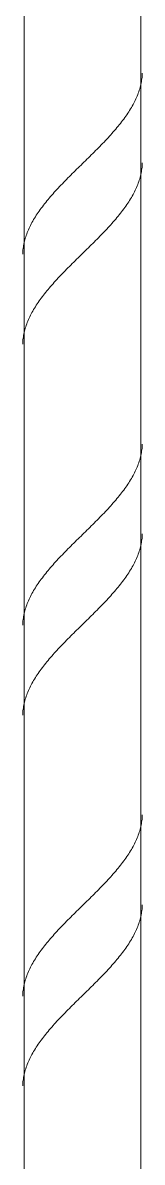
# Model space of a CAD drawing. Header units: inches. Extents: x -15746 to 650, y -81 to 12338.
# Drawn here: x -15746.417 to -15745.905, y -68.145 to -63.28 of the extents above; entities that cross this region are included whole.
import ezdxf

# ---------------------------------------------------------------- set-up
doc = ezdxf.new("R2010")
doc.units = ezdxf.units.IN
doc.header["$MEASUREMENT"] = 0
doc.layers.add('A-WALL', color=113, linetype='Continuous', lineweight=13)
doc.layers.add('A-WALL-PATT', color=111, linetype='Continuous', lineweight=18)

# ---------------------------------------------------------------- blocks, each defined once
blk = doc.blocks.new('FP_241-DETAIL - AT CMU SHELF AT RAMP')
at = {"layer": 'A-WALL', "lineweight": 18}
for p, q in [((16979.8521, -33.4189), (16979.8521, -73.4189)), ((16980.3521, -73.4189), (16980.3521, -33.4189))]:
    blk.add_line(p, q, dxfattribs=at)
at = {"layer": 'A-WALL-PATT', "lineweight": 9}
for p, q in [((16980.3534, -63.5374), (16980.3546, -63.5313)), ((16980.3546, -63.5313), (16980.3556, -63.5251)), ((16980.3556, -63.5251), (16980.3564, -63.519)), ((16980.3564, -63.519), (16980.3571, -63.5128)), ((16980.3571, -63.5128), (16980.3577, -63.5067)), ((16980.3577, -63.5067), (16980.358, -63.5006)), ((16980.358, -63.5006), (16980.3583, -63.4944)), ((16980.3388, -63.5865), (16980.3412, -63.5803)), ((16980.3412, -63.5803), (16980.3434, -63.5742)), ((16980.3434, -63.5742), (16980.3454, -63.5681)), ((16980.3454, -63.5681), (16980.3473, -63.5619)), ((16980.3473, -63.5619), (16980.3491, -63.5558)), ((16980.3491, -63.5558), (16980.3507, -63.5497)), ((16980.3507, -63.5497), (16980.3521, -63.5435)), ((16980.3521, -63.5435), (16980.3534, -63.5374)), ((16980.3152, -63.6356), (16980.3186, -63.6294)), ((16980.3186, -63.6294), (16980.3219, -63.6233)), ((16980.3219, -63.6233), (16980.3251, -63.6172)), ((16980.3251, -63.6172), (16980.3281, -63.611)), ((16980.3281, -63.611), (16980.331, -63.6049)), ((16980.331, -63.6049), (16980.3337, -63.5987)), ((16980.3337, -63.5987), (16980.3364, -63.5926)), ((16980.3364, -63.5926), (16980.3388, -63.5865)), ((16980.2833, -63.6847), (16980.2877, -63.6785)), ((16980.2877, -63.6785), (16980.292, -63.6724)), ((16980.292, -63.6724), (16980.2961, -63.6662)), ((16980.2961, -63.6662), (16980.3002, -63.6601)), ((16980.3002, -63.6601), (16980.3041, -63.654)), ((16980.3041, -63.654), (16980.3079, -63.6478)), ((16980.3079, -63.6478), (16980.3116, -63.6417)), ((16980.3116, -63.6417), (16980.3152, -63.6356)), ((16980.2445, -63.7337), (16980.2496, -63.7276)), ((16980.2496, -63.7276), (16980.2547, -63.7215)), ((16980.2547, -63.7215), (16980.2597, -63.7153)), ((16980.2597, -63.7153), (16980.2647, -63.7092)), ((16980.2647, -63.7092), (16980.2695, -63.7031)), ((16980.2695, -63.7031), (16980.2742, -63.6969)), ((16980.2742, -63.6969), (16980.2788, -63.6908)), ((16980.2788, -63.6908), (16980.2833, -63.6847)), ((16980.2001, -63.7828), (16980.2059, -63.7767)), ((16980.2059, -63.7767), (16980.2116, -63.7706)), ((16980.2116, -63.7706), (16980.2173, -63.7644)), ((16980.2173, -63.7644), (16980.2229, -63.7583)), ((16980.2229, -63.7583), (16980.2284, -63.7521)), ((16980.2284, -63.7521), (16980.2338, -63.746)), ((16980.2338, -63.746), (16980.2392, -63.7399)), ((16980.2392, -63.7399), (16980.2445, -63.7337)), ((16980.1521, -63.8319), (16980.1582, -63.8258)), ((16980.1582, -63.8258), (16980.1643, -63.8196)), ((16980.1643, -63.8196), (16980.1704, -63.8135)), ((16980.1704, -63.8135), (16980.1765, -63.8074)), ((16980.1765, -63.8074), (16980.1825, -63.8012)), ((16980.1825, -63.8012), (16980.1884, -63.7951)), ((16980.1884, -63.7951), (16980.1943, -63.789)), ((16980.1943, -63.789), (16980.2001, -63.7828)), ((16980.1021, -63.881), (16980.1084, -63.8749)), ((16980.1084, -63.8749), (16980.1146, -63.8687)), ((16980.1146, -63.8687), (16980.1209, -63.8626)), ((16980.1209, -63.8626), (16980.1272, -63.8565)), ((16980.1272, -63.8565), (16980.1334, -63.8503)), ((16980.1334, -63.8503), (16980.1397, -63.8442)), ((16980.1397, -63.8442), (16980.1459, -63.8381)), ((16980.1459, -63.8381), (16980.1521, -63.8319)), ((16980.0521, -63.9301), (16980.0583, -63.924)), ((16980.0583, -63.924), (16980.0645, -63.9178)), ((16980.0645, -63.9178), (16980.0707, -63.9117)), ((16980.0707, -63.9117), (16980.077, -63.9055)), ((16980.077, -63.9055), (16980.0832, -63.8994)), ((16980.0832, -63.8994), (16980.0895, -63.8933)), ((16980.0895, -63.8933), (16980.0958, -63.8871)), ((16980.0958, -63.8871), (16980.1021, -63.881)), ((16980.3521, -63.9274), (16980.3534, -63.9213)), ((16980.3534, -63.9213), (16980.3546, -63.9152)), ((16980.3546, -63.9152), (16980.3556, -63.909)), ((16980.3556, -63.909), (16980.3564, -63.9029)), ((16980.3564, -63.9029), (16980.3571, -63.8968)), ((16980.3571, -63.8968), (16980.3577, -63.8906)), ((16980.3577, -63.8906), (16980.358, -63.8845)), ((16980.358, -63.8845), (16980.3583, -63.8784)), ((16980.004, -63.9792), (16980.0098, -63.973)), ((16980.0098, -63.973), (16980.0157, -63.9669)), ((16980.0157, -63.9669), (16980.0217, -63.9608)), ((16980.0217, -63.9608), (16980.0277, -63.9546)), ((16980.0277, -63.9546), (16980.0337, -63.9485)), ((16980.0337, -63.9485), (16980.0398, -63.9424)), ((16980.0398, -63.9424), (16980.0459, -63.9362)), ((16980.0459, -63.9362), (16980.0521, -63.9301)), ((16980.3364, -63.9765), (16980.3388, -63.9704)), ((16980.3388, -63.9704), (16980.3412, -63.9643)), ((16980.3412, -63.9643), (16980.3434, -63.9581)), ((16980.3434, -63.9581), (16980.3454, -63.952)), ((16980.3454, -63.952), (16980.3473, -63.9459)), ((16980.3473, -63.9459), (16980.3491, -63.9397)), ((16980.3491, -63.9397), (16980.3507, -63.9336)), ((16980.3507, -63.9336), (16980.3521, -63.9274)), ((16979.9597, -64.0283), (16979.965, -64.0221)), ((16979.965, -64.0221), (16979.9703, -64.016)), ((16979.9703, -64.016), (16979.9757, -64.0099)), ((16979.9757, -64.0099), (16979.9813, -64.0037)), ((16979.9813, -64.0037), (16979.9868, -63.9976)), ((16979.9868, -63.9976), (16979.9925, -63.9914)), ((16979.9925, -63.9914), (16979.9982, -63.9853)), ((16979.9982, -63.9853), (16980.004, -63.9792)), ((16980.3116, -64.0256), (16980.3152, -64.0195)), ((16980.3152, -64.0195), (16980.3186, -64.0133)), ((16980.3186, -64.0133), (16980.3219, -64.0072)), ((16980.3219, -64.0072), (16980.3251, -64.0011)), ((16980.3251, -64.0011), (16980.3281, -63.9949)), ((16980.3281, -63.9949), (16980.331, -63.9888)), ((16980.331, -63.9888), (16980.3337, -63.9827)), ((16980.3337, -63.9827), (16980.3364, -63.9765)), ((16979.9209, -64.0774), (16979.9254, -64.0712)), ((16979.9254, -64.0712), (16979.93, -64.0651)), ((16979.93, -64.0651), (16979.9347, -64.0589)), ((16979.9347, -64.0589), (16979.9395, -64.0528)), ((16979.9395, -64.0528), (16979.9444, -64.0467)), ((16979.9444, -64.0467), (16979.9494, -64.0405)), ((16979.9494, -64.0405), (16979.9545, -64.0344)), ((16979.9545, -64.0344), (16979.9597, -64.0283)), ((16980.2788, -64.0747), (16980.2833, -64.0686)), ((16980.2833, -64.0686), (16980.2877, -64.0624)), ((16980.2877, -64.0624), (16980.292, -64.0563)), ((16980.292, -64.0563), (16980.2961, -64.0502)), ((16980.2961, -64.0502), (16980.3002, -64.044)), ((16980.3002, -64.044), (16980.3041, -64.0379)), ((16980.3041, -64.0379), (16980.3079, -64.0318)), ((16980.3079, -64.0318), (16980.3116, -64.0256)), ((16979.889, -64.1264), (16979.8925, -64.1203)), ((16979.8925, -64.1203), (16979.8962, -64.1142)), ((16979.8962, -64.1142), (16979.9, -64.108)), ((16979.9, -64.108), (16979.904, -64.1019)), ((16979.904, -64.1019), (16979.908, -64.0958)), ((16979.908, -64.0958), (16979.9122, -64.0896)), ((16979.9122, -64.0896), (16979.9165, -64.0835)), ((16979.9165, -64.0835), (16979.9209, -64.0774)), ((16980.2392, -64.1238), (16980.2445, -64.1177)), ((16980.2445, -64.1177), (16980.2496, -64.1115)), ((16980.2496, -64.1115), (16980.2547, -64.1054)), ((16980.2547, -64.1054), (16980.2597, -64.0993)), ((16980.2597, -64.0993), (16980.2647, -64.0931)), ((16980.2647, -64.0931), (16980.2695, -64.087)), ((16980.2695, -64.087), (16980.2742, -64.0808)), ((16980.2742, -64.0808), (16980.2788, -64.0747)), ((16979.8678, -64.1694), (16979.8704, -64.1633)), ((16979.8704, -64.1633), (16979.8732, -64.1571)), ((16979.8732, -64.1571), (16979.8761, -64.151)), ((16979.8761, -64.151), (16979.8791, -64.1448)), ((16979.8791, -64.1448), (16979.8823, -64.1387)), ((16979.8823, -64.1387), (16979.8856, -64.1326)), ((16979.8856, -64.1326), (16979.889, -64.1264)), ((16980.1943, -64.1729), (16980.2001, -64.1667)), ((16980.2001, -64.1667), (16980.2059, -64.1606)), ((16980.2059, -64.1606), (16980.2116, -64.1545)), ((16980.2116, -64.1545), (16980.2173, -64.1483)), ((16980.2173, -64.1483), (16980.2229, -64.1422)), ((16980.2229, -64.1422), (16980.2284, -64.1361)), ((16980.2284, -64.1361), (16980.2338, -64.1299)), ((16980.2338, -64.1299), (16980.2392, -64.1238)), ((16979.852, -64.2185), (16979.8535, -64.2123)), ((16979.8535, -64.2123), (16979.8551, -64.2062)), ((16979.8551, -64.2062), (16979.8568, -64.2001)), ((16979.8568, -64.2001), (16979.8587, -64.1939)), ((16979.8587, -64.1939), (16979.8608, -64.1878)), ((16979.8608, -64.1878), (16979.863, -64.1817)), ((16979.863, -64.1817), (16979.8653, -64.1755)), ((16979.8653, -64.1755), (16979.8678, -64.1694)), ((16980.1459, -64.222), (16980.1521, -64.2158)), ((16980.1521, -64.2158), (16980.1582, -64.2097)), ((16980.1582, -64.2097), (16980.1643, -64.2036)), ((16980.1643, -64.2036), (16980.1704, -64.1974)), ((16980.1704, -64.1974), (16980.1765, -64.1913)), ((16980.1765, -64.1913), (16980.1825, -64.1852)), ((16980.1825, -64.1852), (16980.1884, -64.179)), ((16980.1884, -64.179), (16980.1943, -64.1729)), ((16979.8459, -64.2676), (16979.8461, -64.2614)), ((16979.8461, -64.2614), (16979.8465, -64.2553)), ((16979.8465, -64.2553), (16979.847, -64.2492)), ((16979.847, -64.2492), (16979.8477, -64.243)), ((16979.8477, -64.243), (16979.8486, -64.2369)), ((16979.8486, -64.2369), (16979.8496, -64.2307)), ((16979.8496, -64.2307), (16979.8507, -64.2246)), ((16979.8507, -64.2246), (16979.852, -64.2185)), ((16980.0958, -64.2711), (16980.1021, -64.2649)), ((16980.1021, -64.2649), (16980.1084, -64.2588)), ((16980.1084, -64.2588), (16980.1146, -64.2526)), ((16980.1146, -64.2526), (16980.1209, -64.2465)), ((16980.1209, -64.2465), (16980.1272, -64.2404)), ((16980.1272, -64.2404), (16980.1334, -64.2342)), ((16980.1334, -64.2342), (16980.1397, -64.2281)), ((16980.1397, -64.2281), (16980.1459, -64.222)), ((16980.0459, -64.3201), (16980.0521, -64.314)), ((16980.0521, -64.314), (16980.0583, -64.3079)), ((16980.0583, -64.3079), (16980.0645, -64.3017)), ((16980.0645, -64.3017), (16980.0707, -64.2956)), ((16980.0707, -64.2956), (16980.077, -64.2895)), ((16980.077, -64.2895), (16980.0832, -64.2833)), ((16980.0832, -64.2833), (16980.0895, -64.2772)), ((16980.0895, -64.2772), (16980.0958, -64.2711)), ((16979.9982, -64.3692), (16980.004, -64.3631)), ((16980.004, -64.3631), (16980.0098, -64.357)), ((16980.0098, -64.357), (16980.0157, -64.3508)), ((16980.0157, -64.3508), (16980.0217, -64.3447)), ((16980.0217, -64.3447), (16980.0277, -64.3386)), ((16980.0277, -64.3386), (16980.0337, -64.3324)), ((16980.0337, -64.3324), (16980.0398, -64.3263)), ((16980.0398, -64.3263), (16980.0459, -64.3201)), ((16979.9545, -64.4183), (16979.9597, -64.4122)), ((16979.9597, -64.4122), (16979.965, -64.406)), ((16979.965, -64.406), (16979.9703, -64.3999)), ((16979.9703, -64.3999), (16979.9757, -64.3938)), ((16979.9757, -64.3938), (16979.9813, -64.3876)), ((16979.9813, -64.3876), (16979.9868, -64.3815)), ((16979.9868, -64.3815), (16979.9925, -64.3754)), ((16979.9925, -64.3754), (16979.9982, -64.3692)), ((16979.9209, -64.4613), (16979.9254, -64.4551)), ((16979.9254, -64.4551), (16979.93, -64.449)), ((16979.93, -64.449), (16979.9347, -64.4429)), ((16979.9347, -64.4429), (16979.9395, -64.4367)), ((16979.9395, -64.4367), (16979.9444, -64.4306)), ((16979.9444, -64.4306), (16979.9494, -64.4245)), ((16979.9494, -64.4245), (16979.9545, -64.4183)), ((16979.889, -64.5104), (16979.8925, -64.5042)), ((16979.8925, -64.5042), (16979.8962, -64.4981)), ((16979.8962, -64.4981), (16979.9, -64.492)), ((16979.9, -64.492), (16979.904, -64.4858)), ((16979.904, -64.4858), (16979.908, -64.4797)), ((16979.908, -64.4797), (16979.9122, -64.4735)), ((16979.9122, -64.4735), (16979.9165, -64.4674)), ((16979.9165, -64.4674), (16979.9209, -64.4613)), ((16979.8653, -64.5594), (16979.8678, -64.5533)), ((16979.8678, -64.5533), (16979.8704, -64.5472)), ((16979.8704, -64.5472), (16979.8732, -64.541)), ((16979.8732, -64.541), (16979.8761, -64.5349)), ((16979.8761, -64.5349), (16979.8791, -64.5288)), ((16979.8791, -64.5288), (16979.8823, -64.5226)), ((16979.8823, -64.5226), (16979.8856, -64.5165)), ((16979.8856, -64.5165), (16979.889, -64.5104)), ((16979.8507, -64.6085), (16979.852, -64.6024)), ((16979.852, -64.6024), (16979.8535, -64.5963)), ((16979.8535, -64.5963), (16979.8551, -64.5901)), ((16979.8551, -64.5901), (16979.8568, -64.584)), ((16979.8568, -64.584), (16979.8587, -64.5779)), ((16979.8587, -64.5779), (16979.8608, -64.5717)), ((16979.8608, -64.5717), (16979.863, -64.5656)), ((16979.863, -64.5656), (16979.8653, -64.5594)), ((16979.8459, -64.6515), (16979.8461, -64.6453)), ((16979.8461, -64.6453), (16979.8465, -64.6392)), ((16979.8465, -64.6392), (16979.847, -64.6331)), ((16979.847, -64.6331), (16979.8477, -64.6269)), ((16979.8477, -64.6269), (16979.8486, -64.6208)), ((16979.8486, -64.6208), (16979.8496, -64.6147)), ((16979.8496, -64.6147), (16979.8507, -64.6085)), ((16980.3571, -65.0968), (16980.3577, -65.0906)), ((16980.3577, -65.0906), (16980.358, -65.0845)), ((16980.358, -65.0845), (16980.3583, -65.0784)), ((16980.3473, -65.1459), (16980.3491, -65.1397)), ((16980.3491, -65.1397), (16980.3507, -65.1336)), ((16980.3507, -65.1336), (16980.3521, -65.1274)), ((16980.3521, -65.1274), (16980.3534, -65.1213)), ((16980.3534, -65.1213), (16980.3546, -65.1152)), ((16980.3546, -65.1152), (16980.3556, -65.109)), ((16980.3556, -65.109), (16980.3564, -65.1029)), ((16980.3564, -65.1029), (16980.3571, -65.0968)), ((16980.3281, -65.1949), (16980.331, -65.1888)), ((16980.331, -65.1888), (16980.3337, -65.1827)), ((16980.3337, -65.1827), (16980.3364, -65.1765)), ((16980.3364, -65.1765), (16980.3388, -65.1704)), ((16980.3388, -65.1704), (16980.3412, -65.1643)), ((16980.3412, -65.1643), (16980.3434, -65.1581)), ((16980.3434, -65.1581), (16980.3454, -65.152)), ((16980.3454, -65.152), (16980.3473, -65.1459)), ((16980.3002, -65.244), (16980.3041, -65.2379)), ((16980.3041, -65.2379), (16980.3079, -65.2318)), ((16980.3079, -65.2318), (16980.3116, -65.2256)), ((16980.3116, -65.2256), (16980.3152, -65.2195)), ((16980.3152, -65.2195), (16980.3186, -65.2133)), ((16980.3186, -65.2133), (16980.3219, -65.2072)), ((16980.3219, -65.2072), (16980.3251, -65.2011)), ((16980.3251, -65.2011), (16980.3281, -65.1949)), ((16980.2647, -65.2931), (16980.2695, -65.287)), ((16980.2695, -65.287), (16980.2742, -65.2808)), ((16980.2742, -65.2808), (16980.2788, -65.2747)), ((16980.2788, -65.2747), (16980.2833, -65.2686)), ((16980.2833, -65.2686), (16980.2877, -65.2624)), ((16980.2877, -65.2624), (16980.292, -65.2563)), ((16980.292, -65.2563), (16980.2961, -65.2502)), ((16980.2961, -65.2502), (16980.3002, -65.244)), ((16980.2229, -65.3422), (16980.2284, -65.3361)), ((16980.2284, -65.3361), (16980.2338, -65.3299)), ((16980.2338, -65.3299), (16980.2392, -65.3238)), ((16980.2392, -65.3238), (16980.2445, -65.3177)), ((16980.2445, -65.3177), (16980.2496, -65.3115)), ((16980.2496, -65.3115), (16980.2547, -65.3054)), ((16980.2547, -65.3054), (16980.2597, -65.2993)), ((16980.2597, -65.2993), (16980.2647, -65.2931)), ((16980.1765, -65.3913), (16980.1825, -65.3852)), ((16980.1825, -65.3852), (16980.1884, -65.379)), ((16980.1884, -65.379), (16980.1943, -65.3729)), ((16980.1943, -65.3729), (16980.2001, -65.3667)), ((16980.2001, -65.3667), (16980.2059, -65.3606)), ((16980.2059, -65.3606), (16980.2116, -65.3545)), ((16980.2116, -65.3545), (16980.2173, -65.3483)), ((16980.2173, -65.3483), (16980.2229, -65.3422)), ((16980.1334, -65.4342), (16980.1397, -65.4281)), ((16980.1397, -65.4281), (16980.1459, -65.422)), ((16980.1459, -65.422), (16980.1521, -65.4158)), ((16980.1521, -65.4158), (16980.1582, -65.4097)), ((16980.1582, -65.4097), (16980.1643, -65.4036)), ((16980.1643, -65.4036), (16980.1704, -65.3974)), ((16980.1704, -65.3974), (16980.1765, -65.3913)), ((16980.0832, -65.4833), (16980.0895, -65.4772)), ((16980.0895, -65.4772), (16980.0958, -65.4711)), ((16980.0958, -65.4711), (16980.1021, -65.4649)), ((16980.1021, -65.4649), (16980.1084, -65.4588)), ((16980.1084, -65.4588), (16980.1146, -65.4526)), ((16980.1146, -65.4526), (16980.1209, -65.4465)), ((16980.1209, -65.4465), (16980.1272, -65.4404)), ((16980.1272, -65.4404), (16980.1334, -65.4342)), ((16980.3564, -65.4868), (16980.3571, -65.4807)), ((16980.3571, -65.4807), (16980.3577, -65.4745)), ((16980.3577, -65.4745), (16980.358, -65.4684)), ((16980.358, -65.4684), (16980.3583, -65.4623)), ((16980.0337, -65.5324), (16980.0398, -65.5263)), ((16980.0398, -65.5263), (16980.0459, -65.5201)), ((16980.0459, -65.5201), (16980.0521, -65.514)), ((16980.0521, -65.514), (16980.0583, -65.5079)), ((16980.0583, -65.5079), (16980.0645, -65.5017)), ((16980.0645, -65.5017), (16980.0707, -65.4956)), ((16980.0707, -65.4956), (16980.077, -65.4895)), ((16980.077, -65.4895), (16980.0832, -65.4833)), ((16980.3454, -65.5359), (16980.3473, -65.5298)), ((16980.3473, -65.5298), (16980.3491, -65.5236)), ((16980.3491, -65.5236), (16980.3507, -65.5175)), ((16980.3507, -65.5175), (16980.3521, -65.5114)), ((16980.3521, -65.5114), (16980.3534, -65.5052)), ((16980.3534, -65.5052), (16980.3546, -65.4991)), ((16980.3546, -65.4991), (16980.3556, -65.493)), ((16980.3556, -65.493), (16980.3564, -65.4868)), ((16979.9868, -65.5815), (16979.9925, -65.5754)), ((16979.9925, -65.5754), (16979.9982, -65.5692)), ((16979.9982, -65.5692), (16980.004, -65.5631)), ((16980.004, -65.5631), (16980.0098, -65.557)), ((16980.0098, -65.557), (16980.0157, -65.5508)), ((16980.0157, -65.5508), (16980.0217, -65.5447)), ((16980.0217, -65.5447), (16980.0277, -65.5386)), ((16980.0277, -65.5386), (16980.0337, -65.5324)), ((16980.3251, -65.585), (16980.3281, -65.5789)), ((16980.3281, -65.5789), (16980.331, -65.5727)), ((16980.331, -65.5727), (16980.3337, -65.5666)), ((16980.3337, -65.5666), (16980.3364, -65.5605)), ((16980.3364, -65.5605), (16980.3388, -65.5543)), ((16980.3388, -65.5543), (16980.3412, -65.5482)), ((16980.3412, -65.5482), (16980.3434, -65.542)), ((16980.3434, -65.542), (16980.3454, -65.5359)), ((16979.9444, -65.6306), (16979.9494, -65.6245)), ((16979.9494, -65.6245), (16979.9545, -65.6183)), ((16979.9545, -65.6183), (16979.9597, -65.6122)), ((16979.9597, -65.6122), (16979.965, -65.606)), ((16979.965, -65.606), (16979.9703, -65.5999)), ((16979.9703, -65.5999), (16979.9757, -65.5938)), ((16979.9757, -65.5938), (16979.9813, -65.5876)), ((16979.9813, -65.5876), (16979.9868, -65.5815)), ((16980.2961, -65.6341), (16980.3002, -65.6279)), ((16980.3002, -65.6279), (16980.3041, -65.6218)), ((16980.3041, -65.6218), (16980.3079, -65.6157)), ((16980.3079, -65.6157), (16980.3116, -65.6095)), ((16980.3116, -65.6095), (16980.3152, -65.6034)), ((16980.3152, -65.6034), (16980.3186, -65.5973)), ((16980.3186, -65.5973), (16980.3219, -65.5911)), ((16980.3219, -65.5911), (16980.3251, -65.585)), ((16979.908, -65.6797), (16979.9122, -65.6735)), ((16979.9122, -65.6735), (16979.9165, -65.6674)), ((16979.9165, -65.6674), (16979.9209, -65.6613)), ((16979.9209, -65.6613), (16979.9254, -65.6551)), ((16979.9254, -65.6551), (16979.93, -65.649)), ((16979.93, -65.649), (16979.9347, -65.6429)), ((16979.9347, -65.6429), (16979.9395, -65.6367)), ((16979.9395, -65.6367), (16979.9444, -65.6306)), ((16980.2597, -65.6832), (16980.2647, -65.677)), ((16980.2647, -65.677), (16980.2695, -65.6709)), ((16980.2695, -65.6709), (16980.2742, -65.6648)), ((16980.2742, -65.6648), (16980.2788, -65.6586)), ((16980.2788, -65.6586), (16980.2833, -65.6525)), ((16980.2833, -65.6525), (16980.2877, -65.6464)), ((16980.2877, -65.6464), (16980.292, -65.6402)), ((16980.292, -65.6402), (16980.2961, -65.6341)), ((16979.8791, -65.7288), (16979.8823, -65.7226)), ((16979.8823, -65.7226), (16979.8856, -65.7165)), ((16979.8856, -65.7165), (16979.889, -65.7104)), ((16979.889, -65.7104), (16979.8925, -65.7042)), ((16979.8925, -65.7042), (16979.8962, -65.6981)), ((16979.8962, -65.6981), (16979.9, -65.692)), ((16979.9, -65.692), (16979.904, -65.6858)), ((16979.904, -65.6858), (16979.908, -65.6797)), ((16980.2229, -65.7261), (16980.2284, -65.72)), ((16980.2284, -65.72), (16980.2338, -65.7138)), ((16980.2338, -65.7138), (16980.2392, -65.7077)), ((16980.2392, -65.7077), (16980.2445, -65.7016)), ((16980.2445, -65.7016), (16980.2496, -65.6954)), ((16980.2496, -65.6954), (16980.2547, -65.6893)), ((16980.2547, -65.6893), (16980.2597, -65.6832)), ((16979.8587, -65.7779), (16979.8608, -65.7717)), ((16979.8608, -65.7717), (16979.863, -65.7656)), ((16979.863, -65.7656), (16979.8653, -65.7594)), ((16979.8653, -65.7594), (16979.8678, -65.7533)), ((16979.8678, -65.7533), (16979.8704, -65.7472)), ((16979.8704, -65.7472), (16979.8732, -65.741)), ((16979.8732, -65.741), (16979.8761, -65.7349)), ((16979.8761, -65.7349), (16979.8791, -65.7288)), ((16980.1765, -65.7752), (16980.1825, -65.7691)), ((16980.1825, -65.7691), (16980.1884, -65.7629)), ((16980.1884, -65.7629), (16980.1943, -65.7568)), ((16980.1943, -65.7568), (16980.2001, -65.7507)), ((16980.2001, -65.7507), (16980.2059, -65.7445)), ((16980.2059, -65.7445), (16980.2116, -65.7384)), ((16980.2116, -65.7384), (16980.2173, -65.7323)), ((16980.2173, -65.7323), (16980.2229, -65.7261)), ((16979.8477, -65.8269), (16979.8486, -65.8208)), ((16979.8486, -65.8208), (16979.8496, -65.8147)), ((16979.8496, -65.8147), (16979.8507, -65.8085)), ((16979.8507, -65.8085), (16979.852, -65.8024)), ((16979.852, -65.8024), (16979.8535, -65.7963)), ((16979.8535, -65.7963), (16979.8551, -65.7901)), ((16979.8551, -65.7901), (16979.8568, -65.784)), ((16979.8568, -65.784), (16979.8587, -65.7779)), ((16980.1272, -65.8243), (16980.1334, -65.8182)), ((16980.1334, -65.8182), (16980.1397, -65.812)), ((16980.1397, -65.812), (16980.1459, -65.8059)), ((16980.1459, -65.8059), (16980.1521, -65.7998)), ((16980.1521, -65.7998), (16980.1582, -65.7936)), ((16980.1582, -65.7936), (16980.1643, -65.7875)), ((16980.1643, -65.7875), (16980.1704, -65.7813)), ((16980.1704, -65.7813), (16980.1765, -65.7752)), ((16979.8459, -65.8515), (16979.8461, -65.8453)), ((16979.8461, -65.8453), (16979.8465, -65.8392)), ((16979.8465, -65.8392), (16979.847, -65.8331)), ((16979.847, -65.8331), (16979.8477, -65.8269)), ((16980.077, -65.8734), (16980.0832, -65.8672)), ((16980.0832, -65.8672), (16980.0895, -65.8611)), ((16980.0895, -65.8611), (16980.0958, -65.855)), ((16980.0958, -65.855), (16980.1021, -65.8488)), ((16980.1021, -65.8488), (16980.1084, -65.8427)), ((16980.1084, -65.8427), (16980.1146, -65.8366)), ((16980.1146, -65.8366), (16980.1209, -65.8304)), ((16980.1209, -65.8304), (16980.1272, -65.8243)), ((16980.0277, -65.9225), (16980.0337, -65.9163)), ((16980.0337, -65.9163), (16980.0398, -65.9102)), ((16980.0398, -65.9102), (16980.0459, -65.9041)), ((16980.0459, -65.9041), (16980.0521, -65.8979)), ((16980.0521, -65.8979), (16980.0583, -65.8918)), ((16980.0583, -65.8918), (16980.0645, -65.8857)), ((16980.0645, -65.8857), (16980.0707, -65.8795)), ((16980.0707, -65.8795), (16980.077, -65.8734)), ((16979.9813, -65.9716), (16979.9868, -65.9654)), ((16979.9868, -65.9654), (16979.9925, -65.9593)), ((16979.9925, -65.9593), (16979.9982, -65.9532)), ((16979.9982, -65.9532), (16980.004, -65.947)), ((16980.004, -65.947), (16980.0098, -65.9409)), ((16980.0098, -65.9409), (16980.0157, -65.9347)), ((16980.0157, -65.9347), (16980.0217, -65.9286)), ((16980.0217, -65.9286), (16980.0277, -65.9225)), ((16979.9395, -66.0206), (16979.9444, -66.0145)), ((16979.9444, -66.0145), (16979.9494, -66.0084)), ((16979.9494, -66.0084), (16979.9545, -66.0022)), ((16979.9545, -66.0022), (16979.9597, -65.9961)), ((16979.9597, -65.9961), (16979.965, -65.99)), ((16979.965, -65.99), (16979.9703, -65.9838)), ((16979.9703, -65.9838), (16979.9757, -65.9777)), ((16979.9757, -65.9777), (16979.9813, -65.9716)), ((16979.904, -66.0697), (16979.908, -66.0636)), ((16979.908, -66.0636), (16979.9122, -66.0575)), ((16979.9122, -66.0575), (16979.9165, -66.0513)), ((16979.9165, -66.0513), (16979.9209, -66.0452)), ((16979.9209, -66.0452), (16979.9254, -66.0391)), ((16979.9254, -66.0391), (16979.93, -66.0329)), ((16979.93, -66.0329), (16979.9347, -66.0268)), ((16979.9347, -66.0268), (16979.9395, -66.0206)), ((16979.8761, -66.1188), (16979.8791, -66.1127)), ((16979.8791, -66.1127), (16979.8823, -66.1065)), ((16979.8823, -66.1065), (16979.8856, -66.1004)), ((16979.8856, -66.1004), (16979.889, -66.0943)), ((16979.889, -66.0943), (16979.8925, -66.0881)), ((16979.8925, -66.0881), (16979.8962, -66.082)), ((16979.8962, -66.082), (16979.9, -66.0759)), ((16979.9, -66.0759), (16979.904, -66.0697)), ((16979.8568, -66.1679), (16979.8587, -66.1618)), ((16979.8587, -66.1618), (16979.8608, -66.1556)), ((16979.8608, -66.1556), (16979.863, -66.1495)), ((16979.863, -66.1495), (16979.8653, -66.1434)), ((16979.8653, -66.1434), (16979.8678, -66.1372)), ((16979.8678, -66.1372), (16979.8704, -66.1311)), ((16979.8704, -66.1311), (16979.8732, -66.125)), ((16979.8732, -66.125), (16979.8761, -66.1188)), ((16979.847, -66.217), (16979.8477, -66.2109)), ((16979.8477, -66.2109), (16979.8486, -66.2047)), ((16979.8486, -66.2047), (16979.8496, -66.1986)), ((16979.8496, -66.1986), (16979.8507, -66.1925)), ((16979.8507, -66.1925), (16979.852, -66.1863)), ((16979.852, -66.1863), (16979.8535, -66.1802)), ((16979.8535, -66.1802), (16979.8551, -66.174)), ((16979.8551, -66.174), (16979.8568, -66.1679)), ((16979.8459, -66.2354), (16979.8461, -66.2293)), ((16979.8461, -66.2293), (16979.8465, -66.2231)), ((16979.8465, -66.2231), (16979.847, -66.217)), ((16980.3546, -66.6991), (16980.3556, -66.693)), ((16980.3556, -66.693), (16980.3564, -66.6868)), ((16980.3564, -66.6868), (16980.3571, -66.6807)), ((16980.3571, -66.6807), (16980.3577, -66.6745)), ((16980.3577, -66.6745), (16980.358, -66.6684)), ((16980.358, -66.6684), (16980.3583, -66.6623)), ((16980.3412, -66.7482), (16980.3434, -66.742)), ((16980.3434, -66.742), (16980.3454, -66.7359)), ((16980.3454, -66.7359), (16980.3473, -66.7298)), ((16980.3473, -66.7298), (16980.3491, -66.7236)), ((16980.3491, -66.7236), (16980.3507, -66.7175)), ((16980.3507, -66.7175), (16980.3521, -66.7114)), ((16980.3521, -66.7114), (16980.3534, -66.7052)), ((16980.3534, -66.7052), (16980.3546, -66.6991)), ((16980.3186, -66.7973), (16980.3219, -66.7911)), ((16980.3219, -66.7911), (16980.3251, -66.785)), ((16980.3251, -66.785), (16980.3281, -66.7789)), ((16980.3281, -66.7789), (16980.331, -66.7727)), ((16980.331, -66.7727), (16980.3337, -66.7666)), ((16980.3337, -66.7666), (16980.3364, -66.7605)), ((16980.3364, -66.7605), (16980.3388, -66.7543)), ((16980.3388, -66.7543), (16980.3412, -66.7482)), ((16980.2877, -66.8464), (16980.292, -66.8402)), ((16980.292, -66.8402), (16980.2961, -66.8341)), ((16980.2961, -66.8341), (16980.3002, -66.8279)), ((16980.3002, -66.8279), (16980.3041, -66.8218)), ((16980.3041, -66.8218), (16980.3079, -66.8157)), ((16980.3079, -66.8157), (16980.3116, -66.8095)), ((16980.3116, -66.8095), (16980.3152, -66.8034)), ((16980.3152, -66.8034), (16980.3186, -66.7973)), ((16980.2496, -66.8954), (16980.2547, -66.8893)), ((16980.2547, -66.8893), (16980.2597, -66.8832)), ((16980.2597, -66.8832), (16980.2647, -66.877)), ((16980.2647, -66.877), (16980.2695, -66.8709)), ((16980.2695, -66.8709), (16980.2742, -66.8648)), ((16980.2742, -66.8648), (16980.2788, -66.8586)), ((16980.2788, -66.8586), (16980.2833, -66.8525)), ((16980.2833, -66.8525), (16980.2877, -66.8464)), ((16980.2059, -66.9445), (16980.2116, -66.9384)), ((16980.2116, -66.9384), (16980.2173, -66.9323)), ((16980.2173, -66.9323), (16980.2229, -66.9261)), ((16980.2229, -66.9261), (16980.2284, -66.92)), ((16980.2284, -66.92), (16980.2338, -66.9138)), ((16980.2338, -66.9138), (16980.2392, -66.9077)), ((16980.2392, -66.9077), (16980.2445, -66.9016)), ((16980.2445, -66.9016), (16980.2496, -66.8954)), ((16980.1582, -66.9936), (16980.1643, -66.9875)), ((16980.1643, -66.9875), (16980.1704, -66.9813)), ((16980.1704, -66.9813), (16980.1765, -66.9752)), ((16980.1765, -66.9752), (16980.1825, -66.9691)), ((16980.1825, -66.9691), (16980.1884, -66.9629)), ((16980.1884, -66.9629), (16980.1943, -66.9568)), ((16980.1943, -66.9568), (16980.2001, -66.9507)), ((16980.2001, -66.9507), (16980.2059, -66.9445)), ((16980.1084, -67.0427), (16980.1146, -67.0366)), ((16980.1146, -67.0366), (16980.1209, -67.0304)), ((16980.1209, -67.0304), (16980.1272, -67.0243)), ((16980.1272, -67.0243), (16980.1334, -67.0182)), ((16980.1334, -67.0182), (16980.1397, -67.012)), ((16980.1397, -67.012), (16980.1459, -67.0059)), ((16980.1459, -67.0059), (16980.1521, -66.9998)), ((16980.1521, -66.9998), (16980.1582, -66.9936)), ((16980.0583, -67.0918), (16980.0645, -67.0857)), ((16980.0645, -67.0857), (16980.0707, -67.0795)), ((16980.0707, -67.0795), (16980.077, -67.0734)), ((16980.077, -67.0734), (16980.0832, -67.0672)), ((16980.0832, -67.0672), (16980.0895, -67.0611)), ((16980.0895, -67.0611), (16980.0958, -67.055)), ((16980.0958, -67.055), (16980.1021, -67.0488)), ((16980.1021, -67.0488), (16980.1084, -67.0427)), ((16980.3534, -67.0891), (16980.3546, -67.083)), ((16980.3546, -67.083), (16980.3556, -67.0769)), ((16980.3556, -67.0769), (16980.3564, -67.0707)), ((16980.3564, -67.0707), (16980.3571, -67.0646)), ((16980.3571, -67.0646), (16980.3577, -67.0585)), ((16980.3577, -67.0585), (16980.358, -67.0523)), ((16980.358, -67.0523), (16980.3583, -67.0462)), ((16980.0098, -67.1409), (16980.0157, -67.1347)), ((16980.0157, -67.1347), (16980.0217, -67.1286)), ((16980.0217, -67.1286), (16980.0277, -67.1225)), ((16980.0277, -67.1225), (16980.0337, -67.1163)), ((16980.0337, -67.1163), (16980.0398, -67.1102)), ((16980.0398, -67.1102), (16980.0459, -67.1041)), ((16980.0459, -67.1041), (16980.0521, -67.0979)), ((16980.0521, -67.0979), (16980.0583, -67.0918)), ((16980.3388, -67.1382), (16980.3412, -67.1321)), ((16980.3412, -67.1321), (16980.3434, -67.126)), ((16980.3434, -67.126), (16980.3454, -67.1198)), ((16980.3454, -67.1198), (16980.3473, -67.1137)), ((16980.3473, -67.1137), (16980.3491, -67.1076)), ((16980.3491, -67.1076), (16980.3507, -67.1014)), ((16980.3507, -67.1014), (16980.3521, -67.0953)), ((16980.3521, -67.0953), (16980.3534, -67.0891)), ((16979.965, -67.19), (16979.9703, -67.1838)), ((16979.9703, -67.1838), (16979.9757, -67.1777)), ((16979.9757, -67.1777), (16979.9813, -67.1716)), ((16979.9813, -67.1716), (16979.9868, -67.1654)), ((16979.9868, -67.1654), (16979.9925, -67.1593)), ((16979.9925, -67.1593), (16979.9982, -67.1532)), ((16979.9982, -67.1532), (16980.004, -67.147)), ((16980.004, -67.147), (16980.0098, -67.1409)), ((16980.3152, -67.1873), (16980.3186, -67.1812)), ((16980.3186, -67.1812), (16980.3219, -67.1751)), ((16980.3219, -67.1751), (16980.3251, -67.1689)), ((16980.3251, -67.1689), (16980.3281, -67.1628)), ((16980.3281, -67.1628), (16980.331, -67.1566)), ((16980.331, -67.1566), (16980.3337, -67.1505)), ((16980.3337, -67.1505), (16980.3364, -67.1444)), ((16980.3364, -67.1444), (16980.3388, -67.1382)), ((16979.9254, -67.2391), (16979.93, -67.2329)), ((16979.93, -67.2329), (16979.9347, -67.2268)), ((16979.9347, -67.2268), (16979.9395, -67.2206)), ((16979.9395, -67.2206), (16979.9444, -67.2145)), ((16979.9444, -67.2145), (16979.9494, -67.2084)), ((16979.9494, -67.2084), (16979.9545, -67.2022)), ((16979.9545, -67.2022), (16979.9597, -67.1961)), ((16979.9597, -67.1961), (16979.965, -67.19)), ((16980.2833, -67.2364), (16980.2877, -67.2303)), ((16980.2877, -67.2303), (16980.292, -67.2241)), ((16980.292, -67.2241), (16980.2961, -67.218)), ((16980.2961, -67.218), (16980.3002, -67.2119)), ((16980.3002, -67.2119), (16980.3041, -67.2057)), ((16980.3041, -67.2057), (16980.3079, -67.1996)), ((16980.3079, -67.1996), (16980.3116, -67.1935)), ((16980.3116, -67.1935), (16980.3152, -67.1873)), ((16979.8925, -67.2881), (16979.8962, -67.282)), ((16979.8962, -67.282), (16979.9, -67.2759)), ((16979.9, -67.2759), (16979.904, -67.2697)), ((16979.904, -67.2697), (16979.908, -67.2636)), ((16979.908, -67.2636), (16979.9122, -67.2575)), ((16979.9122, -67.2575), (16979.9165, -67.2513)), ((16979.9165, -67.2513), (16979.9209, -67.2452)), ((16979.9209, -67.2452), (16979.9254, -67.2391)), ((16980.2445, -67.2855), (16980.2496, -67.2794)), ((16980.2496, -67.2794), (16980.2547, -67.2732)), ((16980.2547, -67.2732), (16980.2597, -67.2671)), ((16980.2597, -67.2671), (16980.2647, -67.261)), ((16980.2647, -67.261), (16980.2695, -67.2548)), ((16980.2695, -67.2548), (16980.2742, -67.2487)), ((16980.2742, -67.2487), (16980.2788, -67.2425)), ((16980.2788, -67.2425), (16980.2833, -67.2364)), ((16979.8678, -67.3372), (16979.8704, -67.3311)), ((16979.8704, -67.3311), (16979.8732, -67.325)), ((16979.8732, -67.325), (16979.8761, -67.3188)), ((16979.8761, -67.3188), (16979.8791, -67.3127)), ((16979.8791, -67.3127), (16979.8823, -67.3065)), ((16979.8823, -67.3065), (16979.8856, -67.3004)), ((16979.8856, -67.3004), (16979.889, -67.2943)), ((16979.889, -67.2943), (16979.8925, -67.2881)), ((16980.2001, -67.3346), (16980.2059, -67.3284)), ((16980.2059, -67.3284), (16980.2116, -67.3223)), ((16980.2116, -67.3223), (16980.2173, -67.3162)), ((16980.2173, -67.3162), (16980.2229, -67.31)), ((16980.2229, -67.31), (16980.2284, -67.3039)), ((16980.2284, -67.3039), (16980.2338, -67.2978)), ((16980.2338, -67.2978), (16980.2392, -67.2916)), ((16980.2392, -67.2916), (16980.2445, -67.2855)), ((16979.8535, -67.3802), (16979.8551, -67.374)), ((16979.8551, -67.374), (16979.8568, -67.3679)), ((16979.8568, -67.3679), (16979.8587, -67.3618)), ((16979.8587, -67.3618), (16979.8608, -67.3556)), ((16979.8608, -67.3556), (16979.863, -67.3495)), ((16979.863, -67.3495), (16979.8653, -67.3434)), ((16979.8653, -67.3434), (16979.8678, -67.3372)), ((16980.1521, -67.3837), (16980.1582, -67.3775)), ((16980.1582, -67.3775), (16980.1643, -67.3714)), ((16980.1643, -67.3714), (16980.1704, -67.3653)), ((16980.1704, -67.3653), (16980.1765, -67.3591)), ((16980.1765, -67.3591), (16980.1825, -67.353)), ((16980.1825, -67.353), (16980.1884, -67.3469)), ((16980.1884, -67.3469), (16980.1943, -67.3407)), ((16980.1943, -67.3407), (16980.2001, -67.3346)), ((16979.8461, -67.4293), (16979.8465, -67.4231)), ((16979.8465, -67.4231), (16979.847, -67.417)), ((16979.847, -67.417), (16979.8477, -67.4109)), ((16979.8477, -67.4109), (16979.8486, -67.4047)), ((16979.8486, -67.4047), (16979.8496, -67.3986)), ((16979.8496, -67.3986), (16979.8507, -67.3925)), ((16979.8507, -67.3925), (16979.852, -67.3863)), ((16979.852, -67.3863), (16979.8535, -67.3802)), ((16980.1021, -67.4328), (16980.1084, -67.4266)), ((16980.1084, -67.4266), (16980.1146, -67.4205)), ((16980.1146, -67.4205), (16980.1209, -67.4144)), ((16980.1209, -67.4144), (16980.1272, -67.4082)), ((16980.1272, -67.4082), (16980.1334, -67.4021)), ((16980.1334, -67.4021), (16980.1397, -67.3959)), ((16980.1397, -67.3959), (16980.1459, -67.3898)), ((16980.1459, -67.3898), (16980.1521, -67.3837)), ((16979.8459, -67.4354), (16979.8461, -67.4293)), ((16980.0521, -67.4818), (16980.0583, -67.4757)), ((16980.0583, -67.4757), (16980.0645, -67.4696)), ((16980.0645, -67.4696), (16980.0707, -67.4634)), ((16980.0707, -67.4634), (16980.077, -67.4573)), ((16980.077, -67.4573), (16980.0832, -67.4512)), ((16980.0832, -67.4512), (16980.0895, -67.445)), ((16980.0895, -67.445), (16980.0958, -67.4389)), ((16980.0958, -67.4389), (16980.1021, -67.4328)), ((16980.004, -67.5309), (16980.0098, -67.5248)), ((16980.0098, -67.5248), (16980.0157, -67.5187)), ((16980.0157, -67.5187), (16980.0217, -67.5125)), ((16980.0217, -67.5125), (16980.0277, -67.5064)), ((16980.0277, -67.5064), (16980.0337, -67.5003)), ((16980.0337, -67.5003), (16980.0398, -67.4941)), ((16980.0398, -67.4941), (16980.0459, -67.488)), ((16980.0459, -67.488), (16980.0521, -67.4818)), ((16979.9597, -67.58), (16979.965, -67.5739)), ((16979.965, -67.5739), (16979.9703, -67.5677)), ((16979.9703, -67.5677), (16979.9757, -67.5616)), ((16979.9757, -67.5616), (16979.9813, -67.5555)), ((16979.9813, -67.5555), (16979.9868, -67.5493)), ((16979.9868, -67.5493), (16979.9925, -67.5432)), ((16979.9925, -67.5432), (16979.9982, -67.5371)), ((16979.9982, -67.5371), (16980.004, -67.5309)), ((16979.9209, -67.6291), (16979.9254, -67.623)), ((16979.9254, -67.623), (16979.93, -67.6168)), ((16979.93, -67.6168), (16979.9347, -67.6107)), ((16979.9347, -67.6107), (16979.9395, -67.6046)), ((16979.9395, -67.6046), (16979.9444, -67.5984)), ((16979.9444, -67.5984), (16979.9494, -67.5923)), ((16979.9494, -67.5923), (16979.9545, -67.5862)), ((16979.9545, -67.5862), (16979.9597, -67.58)), ((16979.8925, -67.6721), (16979.8962, -67.6659)), ((16979.8962, -67.6659), (16979.9, -67.6598)), ((16979.9, -67.6598), (16979.904, -67.6537)), ((16979.904, -67.6537), (16979.908, -67.6475)), ((16979.908, -67.6475), (16979.9122, -67.6414)), ((16979.9122, -67.6414), (16979.9165, -67.6352)), ((16979.9165, -67.6352), (16979.9209, -67.6291)), ((16979.8678, -67.7211), (16979.8704, -67.715)), ((16979.8704, -67.715), (16979.8732, -67.7089)), ((16979.8732, -67.7089), (16979.8761, -67.7027)), ((16979.8761, -67.7027), (16979.8791, -67.6966)), ((16979.8791, -67.6966), (16979.8823, -67.6905)), ((16979.8823, -67.6905), (16979.8856, -67.6843)), ((16979.8856, -67.6843), (16979.889, -67.6782)), ((16979.889, -67.6782), (16979.8925, -67.6721)), ((16979.852, -67.7702), (16979.8535, -67.7641)), ((16979.8535, -67.7641), (16979.8551, -67.758)), ((16979.8551, -67.758), (16979.8568, -67.7518)), ((16979.8568, -67.7518), (16979.8587, -67.7457)), ((16979.8587, -67.7457), (16979.8608, -67.7396)), ((16979.8608, -67.7396), (16979.863, -67.7334)), ((16979.863, -67.7334), (16979.8653, -67.7273)), ((16979.8653, -67.7273), (16979.8678, -67.7211)), ((16979.8459, -67.8193), (16979.8461, -67.8132)), ((16979.8461, -67.8132), (16979.8465, -67.8071)), ((16979.8465, -67.8071), (16979.847, -67.8009)), ((16979.847, -67.8009), (16979.8477, -67.7948)), ((16979.8477, -67.7948), (16979.8486, -67.7886)), ((16979.8486, -67.7886), (16979.8496, -67.7825)), ((16979.8496, -67.7825), (16979.8507, -67.7764)), ((16979.8507, -67.7764), (16979.852, -67.7702))]:
    blk.add_line(p, q, dxfattribs=at)
blk = doc.blocks.new('Dowel3 - Dowel-1882403-DETAIL - AT CMU SHELF AT RAMP')
at = {"layer": 'A-WALL', "lineweight": 18}
blk.add_blockref('FP_241-DETAIL - AT CMU SHELF AT RAMP', (-16363.1316, 0), dxfattribs=at)

msp = doc.modelspace()

# ---------------------------------------------------------------- block references
at = {"layer": 'A-WALL', "lineweight": 18}
msp.add_blockref('Dowel3 - Dowel-1882403-DETAIL - AT CMU SHELF AT RAMP', (-16363.13158, 0), dxfattribs=at)

doc.saveas('drawing.dxf')
